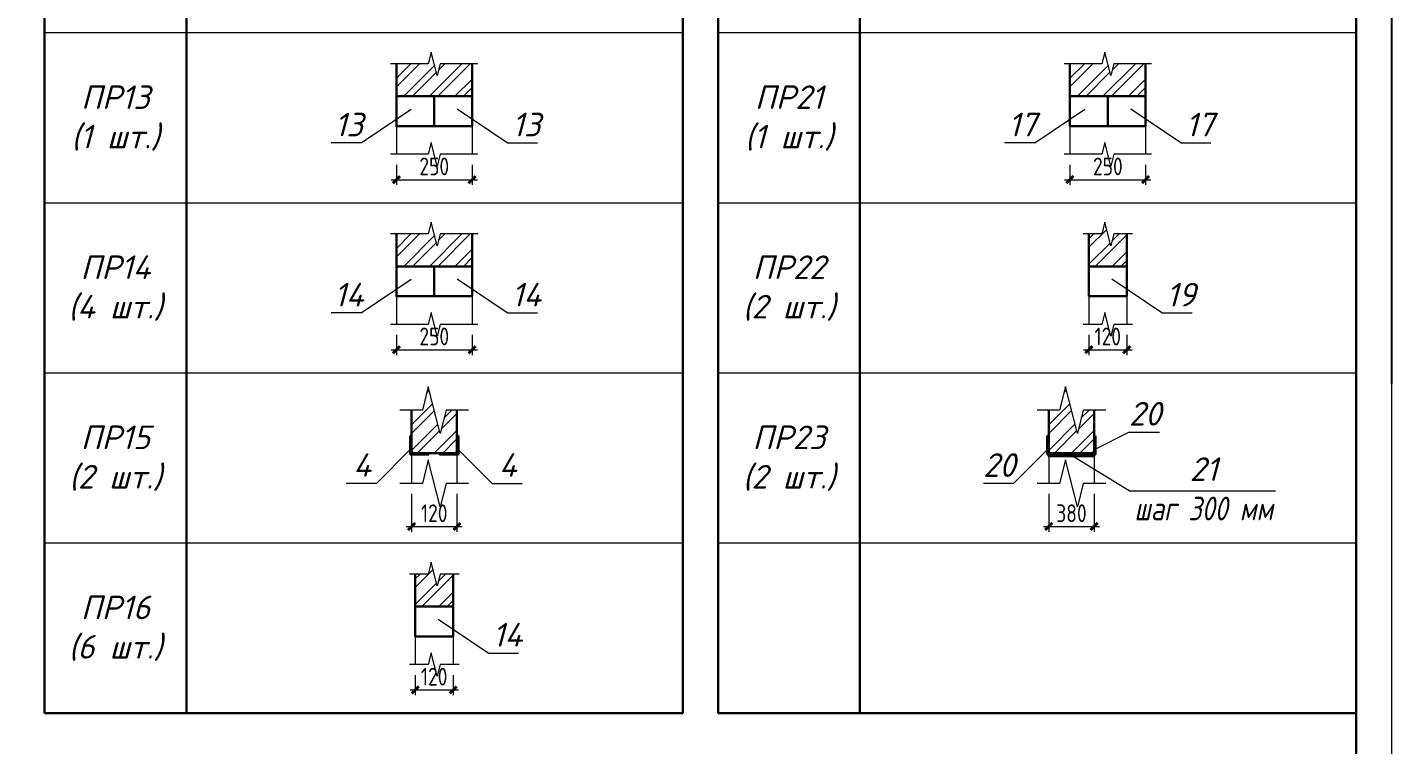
# Model space of a CAD drawing. Extents: x -965262 to 1142518, y -357520 to 71675.
# Drawn here: x 956724 to 975968, y -213229 to -203106 of the extents above; entities that cross this region are included whole.
import ezdxf

# ---------------------------------------------------------------- set-up
doc = ezdxf.new("R2010")
doc.units = 0
doc.header["$LTSCALE"] = 10
doc.layers.get('0').update_dxf_attribs({"linetype": 'CONTINUOUS', "lineweight": 30})
doc.layers.get('Defpoints').update_dxf_attribs({"linetype": 'CONTINUOUS'})
doc.styles.add('GOST 2.304', font='isocpeur.ttf', dxfattribs={"width": 0.75, "height": 250})
doc.styles.add('ГОСТ 2м', font='isocpeur.ttf', dxfattribs={"width": 0.8, "height": 250})
doc.dimstyles.new('ГОСТ 2м', dxfattribs={"dimtxt": 250, "dimasz": 100, "dimexe": 75, "dimexo": 150, "dimgap": 62.5, "dimtad": 1, "dimdec": 0, "dimtxsty": 'ГОСТ 2м', "dimblk": 'ARCHTICK', "dimcen": 150, "dimdle": 75, "dimclrd": 256, "dimclre": 256, "dimclrt": 256, "dimadec": 0, "dimazin": 0, "dimtfac": 1, "dimtdec": 0, "dimtmove": 0, "dimatfit": 3, "dimldrblk": 'OBLIQUE', "dimfxl": 1, "dimlwd": 15, "dimlwe": 15, "dimarcsym": 0})

# ---------------------------------------------------------------- blocks, each defined once
blk = doc.blocks.new('_ArchTick')
at = {"color": 0, "linetype": 'ByBlock', "lineweight": 0, "const_width": 0.4}
blk.add_lwpolyline([(-0.5, -0.5), (0.5, 0.5)], dxfattribs=at)
blk = doc.blocks.new('*D26')
at = {"lineweight": 15, "transparency": 16777216}
for p, q in [((961930, -205047), (961930, -205331)), ((962997, -205047), (962997, -205331)), ((961855, -205256), (963072, -205256))]:
    blk.add_line(p, q, dxfattribs=at)
at = {"layer": 'Defpoints', "color": 0, "lineweight": 15, "transparency": 16777216}
for p in [(961930, -204897), (962997, -204897), (962997, -205256)]:
    blk.add_point(p, dxfattribs=at)
at = {"lineweight": 15, "transparency": 16777216, "xscale": 100, "yscale": 100, "zscale": 100, "rotation": 180}
blk.add_blockref('_ArchTick', (961930, -205256), dxfattribs=at)
at = {"lineweight": 15, "transparency": 16777216, "xscale": 100, "yscale": 100, "zscale": 100}
blk.add_blockref('_ArchTick', (962997, -205256), dxfattribs=at)
at = {"lineweight": 15, "transparency": 16777216, "insert": (962464, -205069), "char_height": 250, "attachment_point": 5, "style": 'ГОСТ 2м'}
blk.add_mtext('250', dxfattribs=at)
blk = doc.blocks.new('_Oblique')
at = {"color": 0, "linetype": 'ByBlock', "lineweight": -2}
blk.add_line((-0.5, -0.5), (0.5, 0.5), dxfattribs=at)
blk = doc.blocks.new('*D27')
at = {"lineweight": 15, "transparency": 16777216}
for p, q in [((961930, -207447), (961930, -207731)), ((962997, -207447), (962997, -207731)), ((961855, -207656), (963072, -207656))]:
    blk.add_line(p, q, dxfattribs=at)
at = {"layer": 'Defpoints', "color": 0, "lineweight": 15, "transparency": 16777216}
for p in [(961930, -207297), (962997, -207297), (962997, -207656)]:
    blk.add_point(p, dxfattribs=at)
at = {"lineweight": 15, "transparency": 16777216, "xscale": 100, "yscale": 100, "zscale": 100, "rotation": 180}
blk.add_blockref('_ArchTick', (961930, -207656), dxfattribs=at)
at = {"lineweight": 15, "transparency": 16777216, "xscale": 100, "yscale": 100, "zscale": 100}
blk.add_blockref('_ArchTick', (962997, -207656), dxfattribs=at)
at = {"lineweight": 15, "transparency": 16777216, "insert": (962464, -207469), "char_height": 250, "attachment_point": 5, "style": 'ГОСТ 2м'}
blk.add_mtext('250', dxfattribs=at)
blk = doc.blocks.new('*D30')
at = {"lineweight": 15, "transparency": 16777216}
for p, q in [((962144, -209691), (962144, -210225)), ((962784, -209691), (962784, -210225)), ((962069, -210150), (962859, -210150))]:
    blk.add_line(p, q, dxfattribs=at)
at = {"layer": 'Defpoints', "color": 0, "lineweight": 15, "transparency": 16777216}
for p in [(962144, -209541), (962784, -209541), (962784, -210150)]:
    blk.add_point(p, dxfattribs=at)
at = {"lineweight": 15, "transparency": 16777216, "xscale": 100, "yscale": 100, "zscale": 100, "rotation": 180}
blk.add_blockref('_ArchTick', (962144, -210150), dxfattribs=at)
at = {"lineweight": 15, "transparency": 16777216, "xscale": 100, "yscale": 100, "zscale": 100}
blk.add_blockref('_ArchTick', (962784, -210150), dxfattribs=at)
at = {"lineweight": 15, "transparency": 16777216, "insert": (962464, -209963), "char_height": 250, "attachment_point": 5, "style": 'ГОСТ 2м'}
blk.add_mtext('120', dxfattribs=at)
blk = doc.blocks.new('*D31')
at = {"lineweight": 15, "transparency": 16777216}
for p, q in [((962197, -212247), (962197, -212531)), ((962730, -212247), (962730, -212531)), ((962122, -212456), (962805, -212456))]:
    blk.add_line(p, q, dxfattribs=at)
at = {"layer": 'Defpoints', "color": 0, "lineweight": 15, "transparency": 16777216}
for p in [(962197, -212097), (962730, -212097, 384), (962730, -212456)]:
    blk.add_point(p, dxfattribs=at)
at = {"lineweight": 15, "transparency": 16777216, "xscale": 100, "yscale": 100, "zscale": 100, "rotation": 180}
blk.add_blockref('_ArchTick', (962197, -212456), dxfattribs=at)
at = {"lineweight": 15, "transparency": 16777216, "xscale": 100, "yscale": 100, "zscale": 100}
blk.add_blockref('_ArchTick', (962730, -212456), dxfattribs=at)
at = {"lineweight": 15, "transparency": 16777216, "insert": (962463, -212269), "char_height": 250, "attachment_point": 5, "style": 'ГОСТ 2м'}
blk.add_mtext('120', dxfattribs=at)
blk = doc.blocks.new('*D36')
at = {"lineweight": 15, "transparency": 16777216}
for p, q in [((971430, -205047), (971430, -205331)), ((972497, -205047), (972497, -205331)), ((971355, -205256), (972572, -205256))]:
    blk.add_line(p, q, dxfattribs=at)
at = {"layer": 'Defpoints', "color": 0, "lineweight": 15, "transparency": 16777216}
for p in [(971430, -204897), (972497, -204897), (972497, -205256)]:
    blk.add_point(p, dxfattribs=at)
at = {"lineweight": 15, "transparency": 16777216, "xscale": 100, "yscale": 100, "zscale": 100, "rotation": 180}
blk.add_blockref('_ArchTick', (971430, -205256), dxfattribs=at)
at = {"lineweight": 15, "transparency": 16777216, "xscale": 100, "yscale": 100, "zscale": 100}
blk.add_blockref('_ArchTick', (972497, -205256), dxfattribs=at)
at = {"lineweight": 15, "transparency": 16777216, "insert": (971964, -205069), "char_height": 250, "attachment_point": 5, "style": 'ГОСТ 2м'}
blk.add_mtext('250', dxfattribs=at)
blk = doc.blocks.new('*D37')
at = {"lineweight": 15, "transparency": 16777216}
for p, q in [((971697, -207447), (971697, -207731)), ((972230, -207447), (972230, -207731)), ((971622, -207656), (972305, -207656))]:
    blk.add_line(p, q, dxfattribs=at)
at = {"layer": 'Defpoints', "color": 0, "lineweight": 15, "transparency": 16777216}
for p in [(971697, -207297), (972230, -207297, 384), (972230, -207656)]:
    blk.add_point(p, dxfattribs=at)
at = {"lineweight": 15, "transparency": 16777216, "xscale": 100, "yscale": 100, "zscale": 100, "rotation": 180}
blk.add_blockref('_ArchTick', (971697, -207656), dxfattribs=at)
at = {"lineweight": 15, "transparency": 16777216, "xscale": 100, "yscale": 100, "zscale": 100}
blk.add_blockref('_ArchTick', (972230, -207656), dxfattribs=at)
at = {"lineweight": 15, "transparency": 16777216, "insert": (971963, -207469), "char_height": 250, "attachment_point": 5, "style": 'ГОСТ 2м'}
blk.add_mtext('120', dxfattribs=at)
blk = doc.blocks.new('*D38')
at = {"lineweight": 15, "transparency": 16777216}
for p, q in [((971131, -209691), (971131, -210225)), ((971771, -209691), (971771, -210225)), ((971056, -210150), (971846, -210150))]:
    blk.add_line(p, q, dxfattribs=at)
at = {"layer": 'Defpoints', "color": 0, "lineweight": 15, "transparency": 16777216}
for p in [(971131, -209541), (971771, -209541), (971771, -210150)]:
    blk.add_point(p, dxfattribs=at)
at = {"lineweight": 15, "transparency": 16777216, "xscale": 100, "yscale": 100, "zscale": 100, "rotation": 180}
blk.add_blockref('_ArchTick', (971131, -210150), dxfattribs=at)
at = {"lineweight": 15, "transparency": 16777216, "xscale": 100, "yscale": 100, "zscale": 100}
blk.add_blockref('_ArchTick', (971771, -210150), dxfattribs=at)
at = {"lineweight": 15, "transparency": 16777216, "insert": (971451, -209963), "char_height": 250, "attachment_point": 5, "style": 'ГОСТ 2м'}
blk.add_mtext('380', dxfattribs=at)

msp = doc.modelspace()

# ---------------------------------------------------------------- hatches: boundary and pattern name
at = {"lineweight": 15}
h = msp.add_hatch(dxfattribs=at)
h.set_pattern_fill('ANSI32', color=1, scale=26.6665)
h.set_pattern_definition([(45, (909057.28, -286872.13), (-179.604, 179.604), []), (45, (909177.01, -286872.13), (-179.604, 179.604), [])])
h.paths.add_polyline_path([(961930.3, -204078.9), (961930.3, -203621.6), (962380.3, -203621.6), (962421.9, -203455), (962505.3, -203788.3), (962546.9, -203621.6), (962996.9, -203621.6), (962996.9, -204078.9)])
h = msp.add_hatch(dxfattribs=at)
h.set_pattern_fill('ANSI32', color=1, scale=26.6665)
h.set_pattern_definition([(45, (918557.28, -286872.13), (-179.604, 179.604), []), (45, (918677.01, -286872.13), (-179.604, 179.604), [])])
h.paths.add_polyline_path([(971430.3, -204078.9), (971430.3, -203621.6), (971880.3, -203621.6), (971921.9, -203455), (972005.3, -203788.3), (972046.9, -203621.6), (972496.9, -203621.6), (972496.9, -204078.9)])
h = msp.add_hatch(dxfattribs=at)
h.set_pattern_fill('ANSI32', color=1, scale=26.6665)
h.set_pattern_definition([(45, (909057.28, -289272.13), (-179.604, 179.604), []), (45, (909177.01, -289272.13), (-179.604, 179.604), [])])
h.paths.add_polyline_path([(961930.3, -206478.9), (961930.3, -206021.6), (962380.3, -206021.6), (962421.9, -205855), (962505.3, -206188.3), (962546.9, -206021.6), (962996.9, -206021.6), (962996.9, -206478.9)])
h = msp.add_hatch(dxfattribs=at)
h.set_pattern_fill('ANSI32', color=1, scale=26.666665)
h.set_pattern_definition([(45, (866631.52, -215246.3), (-179.6051, 179.6051), []), (45, (866751.25, -215246.3), (-179.6051, 179.6051), [])])
h.paths.add_polyline_path([(972230.1, -206021.6), (972046.8, -206021.6), (972005.1, -206188.3), (971921.8, -205855), (971880.1, -206021.6), (971696.8, -206021.6), (971696.8, -206478.9), (972230.1, -206478.9)])
h = msp.add_hatch(dxfattribs=at)
h.set_pattern_fill('ANSI32', color=1, scale=26.666667, style=0)
h.set_pattern_definition([(45, (959799.5, -199924.8), (-179.605, 179.605), []), (45, (959919.25, -199924.8), (-179.605, 179.605), [])])
h.paths.add_polyline_path([(962380.3, -208173.4), (962296.9, -208506.7), (962143.6, -208506.7), (962143.6, -209113.9), (962783.6, -209113.9), (962783.6, -208506.7), (962630.3, -208506.7), (962546.9, -208840)])
h = msp.add_hatch(dxfattribs=at)
h.set_pattern_fill('ANSI32', color=1, scale=26.666667, style=0)
h.set_pattern_definition([(45, (968786.53, -199924.8), (-179.605, 179.605), []), (45, (968906.27, -199924.8), (-179.605, 179.605), [])])
h.paths.add_polyline_path([(971367.3, -208173.4), (971283.9, -208506.7), (971130.6, -208506.7), (971130.6, -209113.9), (971770.6, -209113.9), (971770.6, -208506.7), (971617.3, -208506.7), (971533.9, -208840)])
h = msp.add_hatch(dxfattribs=at)
h.set_pattern_fill('ANSI31', color=3, scale=8.888889, angle=90, style=0)
h.set_pattern_definition([(135, (960723.092, -209387.838), (-19.95612, -19.95612), [])])
h.paths.add_polyline_path([(962378.3, -209113.9), (962175.6, -209113.9, -0.4142136), (962143.6, -209081.9), (962143.6, -208879.2, 0.4142136), (962132.9, -208868.6), (962122.3, -208868.6), (962122.3, -209135.2), (962388.9, -209135.2), (962388.9, -209124.6, 0.4142136)])
h = msp.add_hatch(dxfattribs=at)
h.set_pattern_fill('ANSI31', color=3, scale=8.888889, angle=90, style=0)
h.set_pattern_definition([(45, (964204.086, -209387.838), (19.95612, -19.95612), [])])
h.paths.add_polyline_path([(962548.9, -209113.9), (962751.6, -209113.9, 0.4142136), (962783.6, -209081.9), (962783.6, -208879.2, -0.4142136), (962794.3, -208868.6), (962804.9, -208868.6), (962804.9, -209135.2), (962538.3, -209135.2), (962538.3, -209124.6, -0.4142136)])
h = msp.add_hatch(dxfattribs=at)
h.set_pattern_fill('ANSI31', color=3, scale=8.888889, angle=90, style=0)
h.set_pattern_definition([(135, (969710.117, -209387.838), (-19.95612, -19.95612), [])])
h.paths.add_polyline_path([(971365.3, -209113.9), (971162.6, -209113.9, -0.4142136), (971130.6, -209081.9), (971130.6, -208879.2, 0.4142136), (971119.9, -208868.6), (971109.3, -208868.6), (971109.3, -209135.2), (971375.9, -209135.2), (971375.9, -209124.6, 0.4142136)])
h = msp.add_hatch(dxfattribs=at)
h.set_pattern_fill('ANSI31', color=3, scale=8.888889, angle=90, style=0)
h.set_pattern_definition([(45, (973191.11, -209387.838), (19.95612, -19.95612), [])])
h.paths.add_polyline_path([(971535.9, -209113.9), (971738.6, -209113.9, 0.4142136), (971770.6, -209081.9), (971770.6, -208879.2, -0.4142136), (971781.3, -208868.6), (971791.9, -208868.6), (971791.9, -209135.2), (971525.3, -209135.2), (971525.3, -209124.6, -0.4142136)])
h = msp.add_hatch(dxfattribs=at)
h.set_pattern_fill('ANSI31', color=3, scale=8.8889)
h.set_pattern_definition([(45, (1364503.732, 98215.49), (-19.9561497, 19.9561497), [])])
h.paths.add_polyline_path([(971130.6, -209135.2), (971130.6, -209159.5), (971770.6, -209159.5), (971770.6, -209135.2)])
h = msp.add_hatch(dxfattribs=at)
h.set_pattern_fill('ANSI32', color=1, scale=26.666665)
h.set_pattern_definition([(45, (857131.52, -220046.3), (-179.6051, 179.6051), []), (45, (857251.25, -220046.3), (-179.6051, 179.6051), [])])
h.paths.add_polyline_path([(962730.1, -210821.6), (962546.8, -210821.6), (962505.1, -210988.3), (962421.8, -210655), (962380.1, -210821.6), (962196.8, -210821.6), (962196.8, -211278.9), (962730.1, -211278.9)])

# ---------------------------------------------------------------- linework, layer by layer
for p, q in [((956967.6, -192085.9, 9801.8), (956967.6, -212785.9, 9801.8)), ((958967.6, -212785.9, 9801.8), (958967.6, -192085.9, 9801.8)), ((965967.6, -192085.9, 9801.8), (965967.6, -212785.9, 9801.8)), ((966467.6, -192085.9, 9801.8), (966467.6, -212785.9, 9801.8)), ((968467.6, -212785.9, 9801.8), (968467.6, -192085.9, 9801.8)), ((975467.6, -192085.9, 9801.8), (975467.6, -212785.9, 9801.8)), ((965967.6, -212785.9, 9801.8), (956967.6, -212785.9, 9801.8)), ((975467.6, -212785.9, 9801.8), (966467.6, -212785.9, 9801.8))]:
    msp.add_line(p, q)
at = {"lineweight": 25}
msp.add_line((975967.6, -208137.8, 9801.8), (975967.6, -198387.8, 9801.8), dxfattribs=at)
at = {"lineweight": 15}
for p, q in [((965967.6, -203185.9, 9801.8), (956967.6, -203185.9, 9801.8)), ((975467.6, -203185.9, 9801.8), (966467.6, -203185.9, 9801.8)), ((961435.5, -204736.6, 5455.4), (962139.2, -204260.3, 5455.4)), ((963491.7, -204736.6, 5455.4), (962788, -204260.3, 5455.4)), ((970935.5, -204736.6, 5455.4), (971639.2, -204260.3, 5455.4)), ((972991.7, -204736.6, 5455.4), (972288, -204260.3, 5455.4)), ((961435.5, -204736.6, 5455.4), (961008.7, -204736.6, 5455.4)), ((963491.7, -204736.6, 5455.4), (963918.4, -204736.6, 5455.4)), ((970935.5, -204736.6, 5455.4), (970508.7, -204736.6, 5455.4)), ((972991.7, -204736.6, 5455.4), (973418.4, -204736.6, 5455.4)), ((965967.6, -205585.9, 9801.8), (956967.6, -205585.9, 9801.8)), ((975467.6, -205585.9, 9801.8), (966467.6, -205585.9, 9801.8)), ((961435.5, -207136.6, 5455.4), (962139.2, -206660.3, 5455.4)), ((963491.7, -207136.6, 5455.4), (962788, -206660.3, 5455.4)), ((972725.2, -207136.6, 5455.4), (972021.5, -206660.3, 5455.4)), ((961435.5, -207136.6, 5455.4), (961008.7, -207136.6, 5455.4)), ((963491.7, -207136.6, 5455.4), (963918.4, -207136.6, 5455.4)), ((972725.2, -207136.6, 5455.4), (973151.9, -207136.6, 5455.4)), ((965967.6, -207985.9, 9801.8), (956967.6, -207985.9, 9801.8)), ((975467.6, -207985.9, 9801.8), (966467.6, -207985.9, 9801.8)), ((972265.4, -208817.4, 5455.4), (971781.9, -209063.6, 5388.3)), ((972265.4, -208817.4, 5455.4), (972692.1, -208817.4, 5455.4)), ((961648.8, -209541.4, 5455.4), (962125.1, -209065.1, 5455.4)), ((963278.4, -209541.4, 5455.4), (962802, -209065.1, 5455.4)), ((970635.8, -209541.4, 5455.4), (971112.2, -209065.1, 5455.4)), ((972265.4, -209647.7, 5455.4), (971450.6, -209148.3, 5455.4)), ((961648.8, -209541.4, 5455.4), (961222.1, -209541.4, 5455.4)), ((963278.4, -209541.4, 5455.4), (963705.1, -209541.4, 5455.4)), ((970635.8, -209541.4, 5455.4), (970209.1, -209541.4, 5455.4)), ((972265.4, -209647.7, 5455.4), (974327.8, -209647.7, 5455.4)), ((965967.6, -210385.9, 9801.8), (956967.6, -210385.9, 9801.8)), ((975467.6, -210385.9, 9801.8), (966467.6, -210385.9, 9801.8)), ((963225.2, -211936.6, 5455.4), (962521.5, -211460.3, 5455.4)), ((963225.2, -211936.6, 5455.4), (963651.9, -211936.6, 5455.4))]:
    msp.add_line(p, q, dxfattribs=at)
at = {"color": 6, "lineweight": 15, "ltscale": 10}
for p, q in [((962421.9, -203455, 5455.4), (962380.3, -203621.6, 5455.4)), ((962505.3, -203788.3, 5455.4), (962421.9, -203455, 5455.4)), ((971921.9, -203455, 5455.4), (971880.3, -203621.6, 5455.4)), ((972005.3, -203788.3, 5455.4), (971921.9, -203455, 5455.4)), ((962546.9, -203621.6, 5455.4), (962505.3, -203788.3, 5455.4)), ((972046.9, -203621.6, 5455.4), (972005.3, -203788.3, 5455.4)), ((962421.9, -204730.7, 5071), (962380.3, -204897.3, 5071)), ((962505.3, -205064, 5071), (962421.9, -204730.7, 5071)), ((971921.9, -204730.7, 5071), (971880.3, -204897.3, 5071)), ((972005.3, -205064, 5071), (971921.9, -204730.7, 5071)), ((962546.9, -204897.3, 5071), (962505.3, -205064, 5071)), ((972046.9, -204897.3, 5071), (972005.3, -205064, 5071)), ((962421.9, -205855, 5455.4), (962380.3, -206021.6, 5455.4)), ((962505.3, -206188.3, 5455.4), (962421.9, -205855, 5455.4)), ((971921.8, -205855, 5455.4), (971880.1, -206021.6, 5455.4)), ((972005.1, -206188.3, 5455.4), (971921.8, -205855, 5455.4)), ((962546.9, -206021.6, 5455.4), (962505.3, -206188.3, 5455.4)), ((972046.8, -206021.6, 5455.4), (972005.1, -206188.3, 5455.4)), ((962421.9, -207130.7, 5071), (962380.3, -207297.3, 5071)), ((962505.3, -207464, 5071), (962421.9, -207130.7, 5071)), ((971921.8, -207130.7, 5071), (971880.1, -207297.3, 5071)), ((972005.1, -207464, 5071), (971921.8, -207130.7, 5071)), ((962546.9, -207297.3, 5071), (962505.3, -207464, 5071)), ((972046.8, -207297.3, 5071), (972005.1, -207464, 5071)), ((962380.3, -208173.4, 5455.4), (962296.9, -208506.7, 5455.4)), ((962546.9, -208840, 5455.4), (962380.3, -208173.4, 5455.4)), ((971367.3, -208173.4, 5455.4), (971283.9, -208506.7, 5455.4)), ((971533.9, -208840, 5455.4), (971367.3, -208173.4, 5455.4)), ((962630.3, -208506.7, 5455.4), (962546.9, -208840, 5455.4)), ((971617.3, -208506.7, 5455.4), (971533.9, -208840, 5455.4)), ((962380.3, -209208.1, 5455.4), (962296.9, -209541.4, 5455.4)), ((962546.9, -209874.8, 5455.4), (962380.3, -209208.1, 5455.4)), ((971367.3, -209208.1, 5455.4), (971283.9, -209541.4, 5455.4)), ((971533.9, -209874.8, 5455.4), (971367.3, -209208.1, 5455.4)), ((962630.3, -209541.4, 5455.4), (962546.9, -209874.8, 5455.4)), ((971617.3, -209541.4, 5455.4), (971533.9, -209874.8, 5455.4)), ((962421.8, -210655, 5455.4), (962380.1, -210821.6, 5455.4)), ((962505.1, -210988.3, 5455.4), (962421.8, -210655, 5455.4)), ((962546.8, -210821.6, 5455.4), (962505.1, -210988.3, 5455.4)), ((962421.8, -211930.7, 5071), (962380.1, -212097.3, 5071)), ((962505.1, -212264, 5071), (962421.8, -211930.7, 5071)), ((962546.8, -212097.3, 5071), (962505.1, -212264, 5071))]:
    msp.add_line(p, q, dxfattribs=at)
at = {"color": 6, "lineweight": 15, "ltscale": 10, "extrusion": (0, 1, 0)}
for p, q in [((962380.3, -203621.6, 5455.4), (961847.8, -203621.6, 5455.4)), ((963079.3, -203621.6, 5455.4), (962546.9, -203621.6, 5455.4)), ((971880.3, -203621.6, 5455.4), (971347.8, -203621.6, 5455.4)), ((972579.3, -203621.6, 5455.4), (972046.9, -203621.6, 5455.4)), ((962380.3, -204897.3, 5071), (961847.8, -204897.3, 5071)), ((963079.3, -204897.3, 5071), (962546.9, -204897.3, 5071)), ((971880.3, -204897.3, 5071), (971347.8, -204897.3, 5071)), ((972579.3, -204897.3, 5071), (972046.9, -204897.3, 5071)), ((962380.3, -206021.6, 5455.4), (961847.8, -206021.6, 5455.4)), ((963079.3, -206021.6, 5455.4), (962546.9, -206021.6, 5455.4)), ((971880.1, -206021.6, 5455.4), (971613.9, -206021.6, 5455.4)), ((972313, -206021.6, 5455.4), (972046.8, -206021.6, 5455.4)), ((962380.3, -207297.3, 5071), (961847.8, -207297.3, 5071)), ((963079.3, -207297.3, 5071), (962546.9, -207297.3, 5071)), ((971880.1, -207297.3, 5071), (971613.9, -207297.3, 5071)), ((972313, -207297.3, 5071), (972046.8, -207297.3, 5071)), ((962296.9, -208506.7, 5455.4), (961977.8, -208506.7, 5455.4)), ((962949.3, -208506.7, 5455.4), (962630.3, -208506.7, 5455.4)), ((971283.9, -208506.7, 5455.4), (970964.9, -208506.7, 5455.4)), ((971936.4, -208506.7, 5455.4), (971617.3, -208506.7, 5455.4)), ((962296.9, -209541.4, 5455.4), (961977.8, -209541.4, 5455.4)), ((962949.3, -209541.4, 5455.4), (962630.3, -209541.4, 5455.4)), ((971283.9, -209541.4, 5455.4), (970964.9, -209541.4, 5455.4)), ((971936.4, -209541.4, 5455.4), (971617.3, -209541.4, 5455.4)), ((962380.1, -210821.6, 5455.4), (962113.9, -210821.6, 5455.4)), ((962813, -210821.6, 5455.4), (962546.8, -210821.6, 5455.4)), ((962380.1, -212097.3, 5071), (962113.9, -212097.3, 5071)), ((962813, -212097.3, 5071), (962546.8, -212097.3, 5071))]:
    msp.add_line(p, q, dxfattribs=at)
at = {"color": 1}
for p, q in [((961930.3, -203621.6, 3347.6), (961930.3, -204078.9, 5071)), ((962996.9, -203621.6, 3347.6), (962996.9, -204078.9, 5071)), ((971430.3, -203621.6, 3347.6), (971430.3, -204078.9, 5071)), ((972496.9, -203621.6, 3347.6), (972496.9, -204078.9, 5071)), ((961930.3, -204078.9, 5455.4), (962996.9, -204078.9, 5455.4)), ((971430.3, -204078.9, 5455.4), (972496.9, -204078.9, 5455.4)), ((961930.3, -206021.6, 3347.6), (961930.3, -206478.9, 5071)), ((962996.9, -206021.6, 3347.6), (962996.9, -206478.9, 5071)), ((971696.8, -206021.6, 3347.6), (971696.8, -206478.9, 5071)), ((972230.1, -206021.6, 3732.1), (972230.1, -206478.9, 5455.4)), ((961930.3, -206478.9, 5455.4), (962996.9, -206478.9, 5455.4)), ((971696.8, -206478.9, 5455.4), (972230.1, -206478.9, 5455.4)), ((962143.6, -208506.7, 3347.6), (962143.6, -209081.9, 5455.4)), ((962783.6, -208506.7, 3347.6), (962783.6, -209081.9, 5455.4)), ((971130.6, -208506.7, 3347.6), (971130.6, -209081.9, 5455.4)), ((971770.6, -208506.7, 3347.6), (971770.6, -209081.9, 5455.4)), ((962175.6, -209113.9, 5455.4), (962751.6, -209113.9, 5455.4)), ((971162.6, -209113.9, 5455.4), (971738.6, -209113.9, 5455.4)), ((962196.8, -210821.6, 3347.6), (962196.8, -211278.9, 5071)), ((962730.1, -210821.6, 3732.1), (962730.1, -211278.9, 5455.4)), ((962196.8, -211278.9, 5455.4), (962730.1, -211278.9, 5455.4))]:
    msp.add_line(p, q, dxfattribs=at)
at = {"color": 1, "lineweight": 15}
for p, q in [((961930.3, -204501.8, 5071), (961930.3, -204897.3, 5071)), ((962996.9, -204501.8, 5071), (962996.9, -204897.3, 5071)), ((971430.3, -204501.8, 5071), (971430.3, -204897.3, 5071)), ((972496.9, -204501.8, 5071), (972496.9, -204897.3, 5071)), ((961930.3, -206901.8, 5071), (961930.3, -207297.3, 5071)), ((962996.9, -206901.8, 5071), (962996.9, -207297.3, 5071)), ((971696.8, -206901.8, 5071), (971696.8, -207297.3, 5071)), ((972230.1, -206901.8, 5455.4), (972230.1, -207297.3, 5455.4)), ((962143.6, -209135.2, 5455.4), (962143.6, -209541.4, 5455.4)), ((962783.6, -209135.2, 5455.4), (962783.6, -209541.4, 5455.4)), ((971130.6, -209135.2, 5455.4), (971130.6, -209541.4, 5455.4)), ((971770.6, -209135.2, 5455.4), (971770.6, -209541.4, 5455.4)), ((962196.8, -211701.8, 5071), (962196.8, -212097.3, 5071)), ((962730.1, -211701.8, 5455.4), (962730.1, -212097.3, 5455.4))]:
    msp.add_line(p, q, dxfattribs=at)
at = {"color": 3}
for p, q in [((962122.3, -209135.2, 5455.4), (962122.3, -208868.6, 5455.4)), ((962122.3, -208868.6, 5455.4), (962132.9, -208868.6, 5455.4)), ((962143.6, -208879.2, 5455.4), (962143.6, -209081.9, 5455.4)), ((962783.6, -208879.2, 5455.4), (962783.6, -209081.9, 5455.4)), ((962804.9, -208868.6, 5455.4), (962794.3, -208868.6, 5455.4)), ((962804.9, -209135.2, 5455.4), (962804.9, -208868.6, 5455.4)), ((971109.3, -209135.2, 5455.4), (971109.3, -208868.6, 5455.4)), ((971109.3, -208868.6, 5455.4), (971119.9, -208868.6, 5455.4)), ((971130.6, -208879.2, 5455.4), (971130.6, -209081.9, 5455.4)), ((971770.6, -208879.2, 5455.4), (971770.6, -209081.9, 5455.4)), ((971791.9, -208868.6, 5455.4), (971781.3, -208868.6, 5455.4)), ((971791.9, -209135.2, 5455.4), (971791.9, -208868.6, 5455.4)), ((962388.9, -209135.2, 5455.4), (962122.3, -209135.2, 5455.4)), ((962122.3, -209135.2, 5455.4), (962122.3, -209135.2, 5455.4)), ((962175.6, -209113.9, 5455.4), (962378.3, -209113.9, 5455.4)), ((962388.9, -209124.6, 5455.4), (962388.9, -209135.2, 5455.4)), ((962538.3, -209124.6, 5455.4), (962538.3, -209135.2, 5455.4)), ((962538.3, -209135.2, 5455.4), (962804.9, -209135.2, 5455.4)), ((962751.6, -209113.9, 5455.4), (962548.9, -209113.9, 5455.4)), ((962804.9, -209135.2, 5455.4), (962804.9, -209135.2, 5455.4)), ((971375.9, -209135.2, 5455.4), (971109.3, -209135.2, 5455.4)), ((971109.3, -209135.2, 5455.4), (971109.3, -209135.2, 5455.4)), ((971162.6, -209113.9, 5455.4), (971365.3, -209113.9, 5455.4)), ((971375.9, -209124.6, 5455.4), (971375.9, -209135.2, 5455.4)), ((971525.3, -209124.6, 5455.4), (971525.3, -209135.2, 5455.4)), ((971525.3, -209135.2, 5455.4), (971791.9, -209135.2, 5455.4)), ((971738.6, -209113.9, 5455.4), (971535.9, -209113.9, 5455.4)), ((971791.9, -209135.2, 5455.4), (971791.9, -209135.2, 5455.4))]:
    msp.add_line(p, q, dxfattribs=at)
at = {"lineweight": 15, "elevation": 9801.8}
msp.add_lwpolyline([(891867.6, -240087.8), (975967.6, -240087.8), (975967.6, -180687.8), (891867.6, -180687.8)], close=True, dxfattribs=at)
msp.add_lwpolyline([(891867.6, -240087.8), (975967.6, -240087.8), (975967.6, -180687.8), (891867.6, -180687.8)], close=True, dxfattribs=at)
for points, elevation in [([(893867.6, -239587.8), (975467.6, -239587.8), (975467.6, -181187.8), (893867.6, -181187.8)], 9801.8), ([(893867.6, -239587.8), (975467.6, -239587.8), (975467.6, -181187.8), (893867.6, -181187.8)], 9801.8), ([(961930.3, -204078.9), (962463.6, -204078.9), (962463.6, -204501.8), (961930.3, -204501.8)], 5071), ([(962463.6, -204078.9), (962996.9, -204078.9), (962996.9, -204501.8), (962463.6, -204501.8)], 5071), ([(971430.3, -204078.9), (971963.6, -204078.9), (971963.6, -204501.8), (971430.3, -204501.8)], 5071), ([(971963.6, -204078.9), (972496.9, -204078.9), (972496.9, -204501.8), (971963.6, -204501.8)], 5071), ([(961930.3, -206478.9), (962463.6, -206478.9), (962463.6, -206901.8), (961930.3, -206901.8)], 5071), ([(962463.6, -206478.9), (962996.9, -206478.9), (962996.9, -206901.8), (962463.6, -206901.8)], 5071), ([(971696.8, -206478.9), (972230.1, -206478.9), (972230.1, -206901.8), (971696.8, -206901.8)], 5071), ([(962196.8, -211278.9), (962730.1, -211278.9), (962730.1, -211701.8), (962196.8, -211701.8)], 5071)]:
    msp.add_lwpolyline(points, close=True, dxfattribs=dict(elevation=elevation))
at = {"color": 3, "elevation": 5455.4}
msp.add_lwpolyline([(971130.6, -209135.2), (971770.6, -209135.2), (971770.6, -209159.5), (971130.6, -209159.5)], close=True, dxfattribs=at)
at = {"color": 3}
for centre, radius, start, end in [((962132.9, -208879.2, 5455.4), 10.7, 0, 90), ((962794.3, -208879.2, 5455.4), 10.7, 90, 180), ((971119.9, -208879.2, 5455.4), 10.7, 0, 90), ((971781.3, -208879.2, 5455.4), 10.7, 90, 180), ((962175.6, -209081.9, 5455.4), 32, 180, 270), ((962378.3, -209124.6, 5455.4), 10.7, 0, 90), ((962548.9, -209124.6, 5455.4), 10.7, 90, 180), ((962751.6, -209081.9, 5455.4), 32, 270, 0), ((971162.6, -209081.9, 5455.4), 32, 180, 270), ((971365.3, -209124.6, 5455.4), 10.7, 0, 90), ((971535.9, -209124.6, 5455.4), 10.7, 90, 180), ((971738.6, -209081.9, 5455.4), 32, 270, 0)]:
    msp.add_arc(centre, radius, start, end, dxfattribs=at)

# ---------------------------------------------------------------- texts
at = {"char_height": 333.333, "attachment_point": 5, "style": 'GOST 2.304'}
for s, insert, width in [('{\\fISOCPEUR|b0|i1|c204|p34;\\W1;\\C4;ПР13\\P\\C256;(1 шт.)}', (957967.6, -204385.9, 9801.8), 2000), ('{\\fISOCPEUR|b0|i1|c204|p34;\\W1;\\C4;ПР21\\P\\C256;(1 шт.)}', (967467.6, -204385.9, 9801.8), 2000), ('{\\fISOCPEUR|b0|i1|c204|p34;\\W1;13}', (961258.6, -204478.1, 9801.8), 2000), ('{\\fISOCPEUR|b0|i1|c204|p34;\\W1;13}', (963762, -204478.1, 9801.8), 2000), ('{\\fISOCPEUR|b0|i1|c204|p34;\\W1;17}', (970758.6, -204478.1, 9801.8), 2000), ('{\\fISOCPEUR|b0|i1|c204|p34;\\W1;17}', (973262, -204478.1, 9801.8), 2000), ('{\\fISOCPEUR|b0|i1|c204|p34;\\W1;\\C4;ПР14\\P\\C256;(4 шт.)}', (957967.6, -206785.9, 9801.8), 2000), ('{\\fISOCPEUR|b0|i1|c204|p34;\\W1;\\C4;ПР22\\P\\C256;(2 шт.)}', (967467.6, -206785.9, 9801.8), 2000), ('{\\fISOCPEUR|b0|i1|c204|p34;\\W1;14}', (961258.6, -206878.1, 9801.8), 2000), ('{\\fISOCPEUR|b0|i1|c204|p34;\\W1;14}', (963762, -206878.1, 9801.8), 2000), ('{\\fISOCPEUR|b0|i1|c204|p34;\\W1;19}', (972995.5, -206878.1, 9801.8), 2000), ('{\\fISOCPEUR|b0|i1|c204|p34;\\W1;20}', (972489, -208558.8, 9801.8), 2000), ('{\\fISOCPEUR|b0|i1|c204|p34;\\W1;\\C4;ПР15\\P\\C256;(2 шт.)}', (957967.6, -209185.9, 9801.8), 2000), ('{\\fISOCPEUR|b0|i1|c204|p34;\\W1;\\C4;ПР23\\P\\C256;(2 шт.)}', (967467.6, -209185.9, 9801.8), 2000), ('{\\fISOCPEUR|b0|i1|c204|p34;\\W1;4}', (961445.6, -209282.9, 9801.8), 2000), ('{\\fISOCPEUR|b0|i1|c204|p34;\\W1;4}', (963501.9, -209282.9, 9801.8), 2000), ('{\\fISOCPEUR|b0|i1|c204|p34;\\W1;20}', (970432.7, -209282.9, 9801.8), 2000), ('{\\fISOCPEUR|b0|i1|c204|p34;\\W1;21\\P\\W0.8;шаг 300 мм}', (973315.9, -209618.8, 9801.8), 2689.074), ('{\\fISOCPEUR|b0|i1|c204|p34;\\W1;\\C4;ПР16\\P\\C256;(6 шт.)}', (957967.6, -211585.9, 9801.8), 2000), ('{\\fISOCPEUR|b0|i1|c204|p34;\\W1;14}', (963495.5, -211678.1, 9801.8), 2000)]:
    msp.add_mtext(s, dxfattribs=dict(at, insert=insert, width=width))

# ---------------------------------------------------------------- dimensions: what is measured, and where the dimension line sits
at = {"lineweight": 15}
for base, p1, p2, text, picture, middle in [((962996.9, -205256, 5071), (961930.3, -204897.3, 5071), (962996.9, -204897.3, 5071), '250', '*D26', (962463.6, -205068.5, 5071)), ((972496.9, -205256, 5071), (971430.3, -204897.3, 5071), (972496.9, -204897.3, 5071), '250', '*D36', (971963.6, -205068.5, 5071)), ((962996.9, -207656, 5071), (961930.3, -207297.3, 5071), (962996.9, -207297.3, 5071), '250', '*D27', (962463.6, -207468.5, 5071)), ((972230.1, -207656, 5071), (971696.8, -207297.3, 5071), (972230.1, -207297.3, 5455.4), '120', '*D37', (971963.4, -207468.5, 5071)), ((962783.6, -210150.1, 5455.4), (962143.6, -209541.4, 5455.4), (962783.6, -209541.4, 5455.4), '120', '*D30', (962463.6, -209962.6, 5455.4)), ((971770.6, -210150.1, 5455.4), (971130.6, -209541.4, 5455.4), (971770.6, -209541.4, 5455.4), '380', '*D38', (971450.6, -209962.6, 5455.4)), ((962730.1, -212456, 5071), (962196.8, -212097.3, 5071), (962730.1, -212097.3, 5455.4), '120', '*D31', (962463.4, -212268.5, 5071))]:
    dim = msp.add_linear_dim(base=base, p1=p1, p2=p2, text=text, dimstyle='ГОСТ 2м', dxfattribs=at)
    dim.commit()
    dim.dimension.update_dxf_attribs({"geometry": picture, "text_midpoint": middle})

doc.saveas('drawing.dxf')
